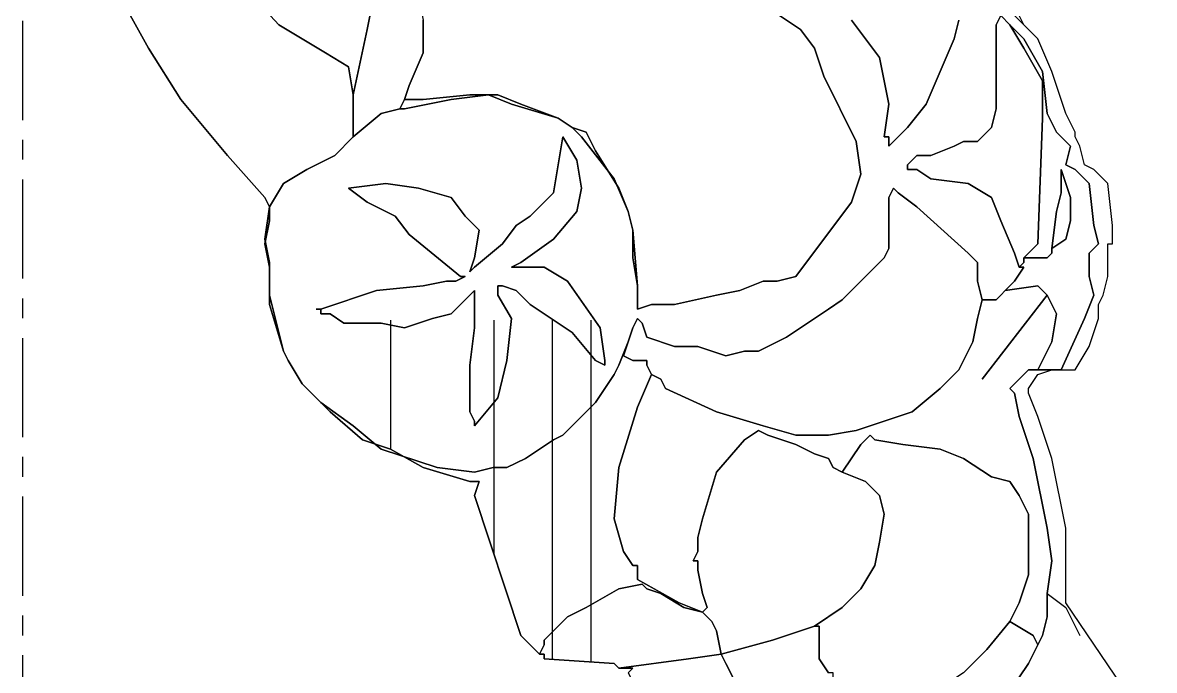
# Model space of a CAD drawing. Header units: millimetres. Extents: x 0 to 13338, y 0 to 11580.
# Drawn here: x 9434.8 to 9507.3, y 981.4 to 1022.9 of the extents above; entities that cross this region are included whole.
import ezdxf

# ---------------------------------------------------------------- set-up
doc = ezdxf.new("R2010")
doc.units = ezdxf.units.MM
doc.linetypes.add('CENTER', pattern=[50.8, 31.75, -6.35, 6.35, -6.35])
doc.layers.add('axes', color=40, linetype='CENTER')
doc.layers.add('dwgmodels.com', color=250, linetype='Continuous')

# ---------------------------------------------------------------- blocks, each defined once
blk = doc.blocks.new('Public Light 12_side_dwgmodels.com')
at = {"color": 0}
for p, q in [((6.568, 313.18), (8.061, 310.493)), ((8.061, 310.493), (10.151, 307.209)), ((10.151, 307.209), (13.136, 303.626)), ((13.136, 303.626), (15.525, 300.939)), ((15.525, 300.939), (15.823, 300.342)), ((15.823, 300.342), (15.823, 299.446)), ((15.823, 299.446), (15.525, 297.954)), ((15.525, 297.954), (15.823, 296.461)), ((15.823, 296.461), (15.823, 294.073)), ((15.823, 294.073), (16.719, 291.087)), ((16.719, 291.087), (17.017, 290.49)), ((17.017, 290.49), (17.913, 288.997)), ((17.913, 288.997), (19.704, 287.206)), ((19.704, 287.206), (21.794, 285.415)), ((21.794, 285.415), (23.586, 284.817)), ((23.586, 284.817), (25.675, 283.623)), ((25.675, 283.623), (28.661, 282.728)), ((28.661, 282.728), (29.258, 282.728)), ((29.258, 282.728), (28.959, 281.832)), ((28.959, 281.832), (31.945, 272.875)), ((65.681, 275.562), (66.875, 274.667)), ((65.681, 275.264), (65.681, 275.562)), ((65.681, 275.562), (66.875, 274.667)), ((65.681, 274.07), (65.681, 275.264)), ((72.548, 266.606), (66.875, 274.965)), ((66.875, 274.667), (67.771, 272.875)), ((66.875, 274.667), (67.771, 272.875)), ((65.383, 272.875), (65.681, 274.07)), ((31.945, 272.875), (33.139, 271.681)), ((65.084, 272.278), (65.383, 272.875)), ((64.487, 271.084), (65.084, 272.278)), ((33.139, 271.681), (33.438, 271.681)), ((33.438, 271.681), (33.438, 271.383)), ((33.438, 271.383), (37.916, 271.084)), ((37.916, 271.084), (38.215, 270.786)), ((38.215, 270.786), (39.11, 270.786)), ((39.11, 270.786), (38.812, 270.487)), ((63.293, 269.293), (64.487, 271.084))]:
    blk.add_line(p, q, dxfattribs=at)
for points in [[(22.391, 313.18), (22.093, 311.687), (21.197, 307.507), (20.899, 309.299), (19.406, 310.194), (16.42, 311.986), (13.136, 315.568)], [(13.136, 315.568), (16.42, 311.986), (19.406, 310.194), (20.899, 309.299), (21.197, 307.507), (21.197, 304.82), (20.003, 303.626), (18.212, 302.731), (16.719, 301.835), (15.823, 300.342), (15.525, 300.939), (13.136, 303.626), (10.151, 307.209), (8.061, 310.493), (6.568, 313.18)], [(21.197, 307.507), (20.899, 309.299), (19.406, 310.194), (16.42, 311.986), (13.136, 315.568), (9.554, 319.449), (9.255, 320.644), (8.658, 321.539), (7.464, 323.331), (5.374, 327.51), (5.075, 330.197), (4.777, 331.69)], [(1.791, 330.496), (1.791, 330.197), (2.687, 326.017), (3.284, 323.928), (3.583, 321.539), (5.075, 317.36), (6.568, 313.18), (8.061, 310.493), (10.151, 307.209), (13.136, 303.626), (15.525, 300.939), (15.823, 300.342)], [(64.188, 311.986), (63.89, 312.583), (63.591, 312.881), (64.188, 313.478), (64.188, 314.075), (64.188, 314.374), (64.487, 314.374), (65.084, 315.27), (65.383, 316.464), (65.98, 317.36), (66.577, 320.644), (67.174, 324.525), (67.771, 328.107)], [(60.009, 312.284), (59.71, 311.09), (57.919, 306.91), (56.725, 305.417), (55.53, 304.223), (55.53, 304.522), (55.53, 304.82), (55.232, 304.82), (55.53, 306.91), (54.933, 309.896), (53.142, 312.284)], [(48.067, 312.881), (49.858, 311.687), (50.754, 310.493), (51.351, 308.702), (53.441, 304.522), (53.739, 302.432), (53.142, 300.641), (49.559, 295.864), (48.365, 295.565), (47.47, 295.565), (45.977, 294.968), (44.484, 294.67), (41.797, 294.073), (40.304, 294.073), (39.409, 293.774), (39.409, 295.267), (39.11, 298.849), (38.812, 300.044), (38.215, 301.536), (36.722, 303.925), (36.125, 305.119), (35.229, 305.417), (34.333, 306.015), (31.945, 306.91), (30.452, 307.507), (28.661, 307.507), (25.675, 307.209), (25.078, 307.209), (24.481, 307.209), (24.78, 308.104), (25.675, 310.194), (25.675, 312.284)], [(22.093, 314.075), (21.197, 317.36), (20.003, 319.748), (21.197, 319.748), (22.093, 318.852), (23.287, 317.658), (24.481, 315.867), (25.078, 314.673), (25.078, 314.374), (25.377, 313.777), (25.675, 312.284), (25.675, 310.194), (24.78, 308.104), (24.481, 307.209), (24.183, 306.612), (22.988, 306.313), (21.197, 304.82), (21.197, 307.507), (22.093, 311.687), (22.391, 313.18), (22.093, 314.075), (22.093, 314.075)], [(20.003, 319.748), (21.197, 317.36), (22.093, 314.075), (22.391, 313.18), (22.093, 311.687), (21.197, 307.507)], [(62.696, 312.583), (62.397, 311.986), (62.397, 306.612), (62.099, 305.417), (61.203, 304.522), (60.606, 304.522), (60.307, 304.522), (59.71, 304.223), (58.217, 303.626), (57.322, 303.626), (56.725, 303.029), (56.725, 302.731), (57.322, 302.731), (58.217, 302.133), (60.606, 301.835), (62.099, 300.939), (62.696, 299.446), (63.591, 297.357), (63.89, 296.461), (64.188, 296.461), (63.591, 295.565), (63.293, 295.267), (62.994, 294.968), (62.696, 294.67), (62.397, 294.371), (61.8, 294.371), (61.501, 294.371), (61.203, 295.565), (61.203, 296.76), (60.606, 297.357), (57.322, 300.342), (56.128, 301.238), (55.829, 301.536), (55.53, 300.939), (55.53, 298.551), (55.53, 297.655), (55.232, 297.058), (54.933, 296.76), (54.336, 296.162), (53.142, 294.968), (52.545, 294.371), (51.649, 293.774), (48.962, 291.983), (47.171, 291.087), (46.275, 291.087), (45.081, 290.789), (43.29, 291.386), (41.797, 291.386), (40.006, 291.983), (39.707, 292.878), (39.409, 293.177), (39.11, 292.58), (38.812, 291.684), (38.215, 290.191), (37.916, 289.594), (37.319, 288.699), (36.722, 287.803), (36.423, 287.504), (35.826, 286.907), (34.632, 285.713), (34.035, 285.415), (33.139, 284.817), (32.243, 284.22), (31.049, 283.623), (30.154, 283.623), (28.959, 283.325), (26.571, 283.623), (22.988, 284.817), (21.197, 286.31), (19.107, 287.803), (17.913, 288.997), (17.017, 290.49), (16.719, 291.087), (15.823, 294.67), (15.823, 296.76), (15.525, 298.252), (15.823, 300.342), (16.719, 301.835), (18.212, 302.731), (20.003, 303.626), (21.197, 304.82), (22.988, 306.313), (24.183, 306.612), (24.481, 306.612), (27.467, 307.209), (29.855, 307.507), (31.348, 306.91), (34.333, 306.015), (35.229, 305.417), (35.826, 304.82), (37.916, 302.133), (38.812, 300.044), (39.11, 298.849), (39.11, 297.058), (39.409, 295.267), (39.409, 293.774), (40.304, 294.073), (41.797, 294.073), (44.484, 294.67), (45.977, 294.968), (47.47, 295.565), (48.365, 295.565), (49.559, 295.864), (53.142, 300.641), (53.739, 302.432), (53.441, 304.522), (51.351, 308.702), (50.754, 310.493), (49.858, 311.687), (48.067, 312.881)], [(53.142, 312.284), (54.933, 309.896), (55.53, 306.91), (55.232, 304.82), (55.53, 304.82), (55.53, 304.522), (55.53, 304.223), (56.725, 305.417), (57.919, 306.91), (59.71, 311.09), (60.009, 312.284)], [(60.009, 312.284), (59.71, 311.09), (57.919, 306.91), (56.725, 305.417), (55.53, 304.223), (55.53, 304.522), (55.53, 304.82), (55.232, 304.82), (55.53, 306.91), (54.933, 309.896), (53.142, 312.284)], [(48.067, 312.881), (49.858, 311.687), (50.754, 310.493), (51.351, 308.702), (53.441, 304.522), (53.739, 302.432), (53.142, 300.641), (49.559, 295.864), (48.365, 295.565), (47.47, 295.565), (45.977, 294.968), (44.484, 294.67), (41.797, 294.073), (40.304, 294.073), (39.409, 293.774), (39.409, 295.267)], [(25.675, 312.284), (25.675, 310.194), (24.78, 308.104), (24.481, 307.209)], [(62.397, 311.986), (62.696, 312.583)], [(62.696, 312.583), (63.293, 311.986), (64.188, 310.493), (65.383, 308.403), (65.383, 306.015), (65.084, 297.954), (64.487, 297.357), (64.188, 297.058), (64.188, 296.76), (63.89, 296.461), (63.591, 297.357), (62.696, 299.446), (62.099, 300.939), (60.606, 301.835), (58.217, 302.133), (57.322, 302.731), (56.725, 302.731), (56.725, 303.029), (57.322, 303.626), (58.217, 303.626), (59.71, 304.223), (60.307, 304.522), (60.606, 304.522), (61.203, 304.522), (62.099, 305.417), (62.397, 306.612), (62.397, 311.986), (62.397, 311.986)], [(63.89, 296.461), (63.591, 297.357), (62.696, 299.446), (62.099, 300.939), (60.606, 301.835), (58.217, 302.133), (57.322, 302.731), (56.725, 302.731), (56.725, 303.029), (57.322, 303.626), (58.217, 303.626), (59.71, 304.223), (60.307, 304.522), (60.606, 304.522), (61.203, 304.522), (62.099, 305.417), (62.397, 306.612), (62.397, 311.986), (62.696, 312.583), (62.397, 312.583)], [(63.293, 311.986), (62.696, 312.583)], [(63.293, 311.986), (64.188, 311.09), (65.383, 309), (65.681, 306.313), (66.278, 305.119), (67.174, 304.223), (66.875, 303.029), (67.472, 302.731), (68.368, 301.835), (68.667, 299.148), (68.965, 297.954), (68.368, 297.357), (68.368, 295.864), (68.667, 294.67), (68.07, 293.177), (66.577, 289.893), (66.278, 289.893), (65.084, 289.893), (65.98, 291.684), (66.278, 293.475), (65.681, 294.67), (65.084, 295.267), (62.994, 294.968), (63.293, 295.267), (63.591, 295.565), (64.188, 296.461), (63.89, 296.461), (64.188, 296.76), (64.188, 297.058), (65.681, 297.058), (65.98, 297.357), (65.98, 297.655), (66.875, 298.252), (67.174, 299.446), (67.174, 300.939), (66.577, 302.731), (66.577, 301.835), (66.577, 301.238), (66.278, 300.044), (65.98, 297.655), (65.98, 297.357), (65.681, 297.058), (64.188, 297.058), (64.487, 297.357), (65.084, 297.954), (65.383, 306.015), (65.383, 308.403), (64.188, 310.493), (63.293, 311.986), (63.293, 311.986)], [(64.188, 297.058), (64.487, 297.357), (65.084, 297.954), (65.383, 306.015), (65.383, 308.403), (64.188, 310.493), (63.293, 311.986)], [(65.084, 289.893), (66.278, 289.893), (66.577, 289.893), (68.07, 293.177), (68.667, 294.67), (68.368, 295.864), (68.368, 297.357), (68.965, 297.954), (68.667, 299.148), (68.368, 301.835), (67.472, 302.731), (66.875, 303.029), (67.174, 304.223), (66.278, 305.119), (65.681, 306.313), (65.383, 309), (64.188, 311.09), (63.293, 311.986)], [(64.188, 311.986), (63.591, 312.583)], [(66.278, 289.893), (66.875, 289.893), (67.472, 289.893), (68.368, 291.386), (68.965, 293.177), (68.965, 294.073), (69.264, 294.67), (69.562, 295.864), (69.562, 297.357), (69.562, 297.655), (69.562, 297.954), (69.861, 297.954), (69.861, 299.148), (69.562, 301.835), (68.667, 302.731), (68.07, 303.029), (67.771, 304.223), (67.472, 304.82), (67.472, 305.119), (66.875, 306.313), (65.98, 309), (65.084, 311.09), (64.188, 311.986)], [(21.197, 304.82), (21.197, 307.507)], [(34.333, 306.015), (31.348, 306.91), (29.855, 307.507), (27.467, 307.209), (24.481, 306.612), (24.183, 306.612)], [(31.945, 306.91), (34.333, 306.015), (31.348, 306.91), (29.855, 307.507), (27.467, 307.209), (24.481, 306.612), (24.183, 306.612), (24.481, 307.209), (25.078, 307.209), (25.675, 307.209), (28.661, 307.507), (30.452, 307.507), (31.945, 306.91), (31.945, 306.91)], [(24.481, 307.209), (24.183, 306.612)], [(24.481, 307.209), (25.078, 307.209), (25.675, 307.209), (28.661, 307.507), (30.452, 307.507), (31.945, 306.91), (34.333, 306.015)], [(24.183, 306.612), (22.988, 306.313), (21.197, 304.82)], [(34.333, 306.015), (35.229, 305.417)], [(21.197, 304.82), (20.003, 303.626), (18.212, 302.731), (16.719, 301.835), (15.823, 300.342)], [(20.899, 301.536), (23.287, 301.835), (25.377, 301.536), (27.467, 300.939), (28.362, 299.745), (29.258, 298.849), (28.959, 297.058), (28.661, 296.162), (28.959, 296.461), (30.751, 297.954), (31.646, 299.148), (32.542, 299.745), (34.035, 301.238), (34.333, 303.029), (34.632, 304.82), (35.528, 303.328), (35.826, 301.536), (35.528, 300.044), (34.035, 298.252), (31.945, 296.76), (31.348, 296.461), (33.438, 296.461), (34.93, 295.565), (37.02, 292.58), (37.319, 290.49), (37.319, 290.191), (36.722, 290.49), (35.229, 292.281), (32.542, 294.073), (31.646, 294.968), (30.751, 295.267), (30.452, 295.267), (30.452, 294.67), (31.348, 293.177), (31.049, 290.49), (30.452, 288.102), (28.959, 286.31), (28.959, 286.609), (28.661, 287.206), (28.661, 288.699), (28.661, 290.191), (28.959, 292.58), (28.959, 294.073), (28.959, 294.968), (28.661, 294.67), (27.467, 293.475), (26.272, 293.177), (24.481, 292.58), (22.988, 292.878), (20.6, 292.878), (19.704, 293.475), (19.107, 293.475), (19.107, 293.774), (18.809, 293.774), (19.107, 293.774), (22.69, 294.968), (25.675, 295.267), (27.168, 295.565), (27.765, 295.565), (28.362, 295.864), (28.064, 295.864), (24.78, 298.551), (23.884, 299.745), (22.093, 300.641), (20.899, 301.536)], [(22.093, 300.641), (20.899, 301.536), (23.287, 301.835), (25.377, 301.536), (27.467, 300.939), (28.362, 299.745), (29.258, 298.849), (28.959, 297.058), (28.661, 296.162), (28.959, 296.461), (30.751, 297.954), (31.646, 299.148), (32.542, 299.745), (34.035, 301.238), (34.333, 303.029), (34.632, 304.82), (35.528, 303.328), (35.826, 301.536), (35.528, 300.044), (34.035, 298.252), (31.945, 296.76), (31.348, 296.461), (33.438, 296.461), (34.93, 295.565), (37.02, 292.58), (37.319, 290.49), (37.319, 290.191), (36.722, 290.49), (35.229, 292.281), (32.542, 294.073), (31.646, 294.968), (30.751, 295.267), (30.452, 295.267), (30.452, 294.67), (31.348, 293.177), (31.049, 290.49), (30.452, 288.102), (28.959, 286.31), (28.959, 286.609), (28.661, 287.206), (28.661, 288.699), (28.661, 290.191), (28.959, 292.58), (28.959, 294.073), (28.959, 294.968), (28.661, 294.67), (27.467, 293.475), (26.272, 293.177), (24.481, 292.58), (22.988, 292.878), (20.6, 292.878), (19.704, 293.475), (19.107, 293.475), (19.107, 293.774), (18.809, 293.774), (19.107, 293.774), (22.69, 294.968), (25.675, 295.267), (27.168, 295.565), (27.765, 295.565), (28.362, 295.864), (28.064, 295.864), (24.78, 298.551), (23.884, 299.745), (22.093, 300.641), (22.093, 300.641)], [(20.899, 301.536), (22.093, 300.641), (23.884, 299.745), (24.78, 298.551), (28.064, 295.864), (28.362, 295.864), (27.765, 295.565), (27.168, 295.565), (25.675, 295.267), (22.69, 294.968), (19.107, 293.774), (18.809, 293.774), (19.107, 293.774), (19.107, 293.475), (19.704, 293.475), (20.6, 292.878), (22.988, 292.878), (24.481, 292.58), (26.272, 293.177), (27.467, 293.475), (28.661, 294.67), (28.959, 294.968), (28.959, 294.073), (28.959, 292.58), (28.661, 290.191), (28.661, 288.699), (28.661, 287.206), (28.959, 286.609), (28.959, 286.31), (30.452, 288.102), (31.049, 290.49), (31.348, 293.177), (30.452, 294.67), (30.452, 295.267), (30.751, 295.267), (31.646, 294.968), (32.542, 294.073), (35.229, 292.281), (36.722, 290.49), (37.319, 290.191), (37.319, 290.49), (37.02, 292.58), (34.93, 295.565), (33.438, 296.461), (31.348, 296.461), (31.945, 296.76), (34.035, 298.252), (35.528, 300.044), (35.826, 301.536), (35.528, 303.328), (34.632, 304.82), (34.333, 303.029), (34.035, 301.238), (32.542, 299.745), (31.646, 299.148), (30.751, 297.954), (28.959, 296.461), (28.661, 296.162), (28.959, 297.058), (29.258, 298.849), (28.362, 299.745), (27.467, 300.939), (25.377, 301.536), (23.287, 301.835), (20.899, 301.536), (20.899, 301.536)], [(35.229, 305.417), (36.125, 305.119), (36.722, 303.925), (38.215, 301.536), (38.812, 300.044)], [(38.812, 300.044), (37.916, 302.133), (35.826, 304.82), (35.229, 305.417)], [(35.826, 304.82), (35.229, 305.417), (36.125, 305.119), (36.722, 303.925), (38.215, 301.536), (38.812, 300.044), (37.916, 302.133), (35.826, 304.82), (35.826, 304.82)], [(65.98, 297.655), (66.875, 298.252), (67.174, 299.446), (67.174, 300.939), (66.577, 302.731), (66.577, 301.835), (66.577, 301.238), (66.278, 300.044), (65.98, 297.655)], [(66.577, 302.731), (67.174, 300.939), (67.174, 299.446), (66.875, 298.252), (65.98, 297.655), (66.278, 300.044), (66.577, 301.238), (66.577, 301.835), (66.577, 302.731), (66.577, 302.731)], [(38.812, 291.684), (39.11, 292.58), (39.409, 293.177), (39.707, 292.878), (40.006, 291.983), (41.797, 291.386), (43.29, 291.386), (45.081, 290.789), (46.275, 291.087), (47.171, 291.087), (48.962, 291.983), (51.649, 293.774), (52.545, 294.371), (53.142, 294.968), (54.336, 296.162), (54.933, 296.76), (55.232, 297.058), (55.53, 297.655), (55.53, 298.551), (55.53, 300.939), (55.829, 301.536), (56.128, 301.238), (57.322, 300.342), (60.606, 297.357), (61.203, 296.76), (61.203, 295.565), (61.501, 294.371), (61.203, 293.177), (60.904, 291.684), (60.009, 289.893), (58.815, 288.699), (57.023, 287.206), (53.441, 286.012), (51.649, 285.713), (49.559, 285.713), (47.47, 286.31), (44.484, 287.206), (41.2, 288.699), (40.901, 289.296), (40.304, 289.594), (40.006, 290.191), (40.006, 290.49), (39.707, 290.49), (39.11, 290.49), (38.513, 290.789), (38.812, 291.684), (38.812, 291.684)], [(38.812, 291.684), (39.11, 292.58), (39.409, 293.177), (39.707, 292.878), (40.006, 291.983), (41.797, 291.386), (43.29, 291.386), (45.081, 290.789), (46.275, 291.087), (47.171, 291.087), (48.962, 291.983), (51.649, 293.774), (52.545, 294.371), (53.142, 294.968), (54.336, 296.162), (54.933, 296.76), (55.232, 297.058), (55.53, 297.655), (55.53, 298.551), (55.53, 300.939), (55.829, 301.536), (56.128, 301.238), (57.322, 300.342), (60.606, 297.357), (61.203, 296.76), (61.203, 295.565), (61.501, 294.371)], [(15.823, 300.342), (15.823, 299.446), (15.525, 297.954), (15.823, 296.461), (15.823, 294.073), (16.719, 291.087)], [(15.823, 300.342), (15.525, 298.252), (15.823, 296.76), (15.823, 294.67), (16.719, 291.087)], [(15.823, 294.67), (16.719, 291.087), (15.823, 294.073), (15.823, 296.461), (15.525, 297.954), (15.823, 299.446), (15.823, 300.342), (15.525, 298.252), (15.823, 296.76), (15.823, 294.67), (15.823, 294.67)], [(38.812, 300.044), (39.11, 298.849)], [(39.11, 298.849), (39.409, 295.267)], [(39.409, 295.267), (39.11, 297.058), (39.11, 298.849)], [(39.11, 297.058), (39.11, 298.849), (39.409, 295.267), (39.11, 297.058), (39.11, 297.058)], [(65.98, 297.655), (65.98, 297.357), (65.681, 297.058), (64.188, 297.058)], [(63.89, 296.461), (64.188, 296.76), (64.188, 297.058)], [(63.293, 295.267), (63.591, 295.565), (64.188, 296.461), (63.89, 296.461)], [(40.304, 289.594), (40.901, 289.296), (41.2, 288.699), (44.484, 287.206), (47.47, 286.31), (49.559, 285.713), (51.649, 285.713), (53.441, 286.012), (57.023, 287.206), (58.815, 288.699), (60.009, 289.893), (60.904, 291.684), (61.203, 293.177), (61.501, 294.371), (61.8, 294.371), (62.397, 294.371), (62.696, 294.67), (62.994, 294.968), (65.084, 295.267), (65.681, 294.67), (61.501, 289.296), (65.681, 294.67), (66.278, 293.475), (65.98, 291.684), (65.084, 289.893), (64.487, 289.893), (64.188, 289.594), (63.293, 288.699), (63.591, 288.4), (63.89, 286.907), (64.786, 284.22), (65.681, 279.742), (65.98, 277.652), (65.681, 275.562), (65.681, 275.264), (65.681, 274.07), (65.383, 272.875), (65.084, 272.278), (64.786, 272.875), (63.293, 273.771), (63.89, 274.965), (64.487, 276.757), (64.487, 278.846), (64.487, 280.638), (63.89, 281.832), (63.293, 282.728), (62.099, 283.026), (60.307, 284.22), (58.815, 284.817), (56.426, 285.116), (54.635, 285.415), (54.336, 285.713), (53.739, 285.116), (52.545, 283.325), (51.948, 283.623), (51.649, 284.22), (50.754, 284.519), (49.559, 285.116), (47.768, 285.713), (47.171, 286.012), (46.275, 285.415), (44.484, 283.325), (43.588, 280.339), (43.29, 279.145), (43.29, 278.548), (43.29, 278.249), (42.991, 277.652), (43.29, 277.652), (43.29, 277.055), (43.588, 275.562), (43.887, 274.667), (43.588, 274.368), (42.096, 274.965), (39.409, 276.458), (39.409, 277.055), (39.409, 277.354), (39.11, 277.354), (38.513, 278.249), (37.916, 280.339), (38.215, 283.623), (39.409, 287.504), (40.304, 289.594), (40.304, 289.594)], [(61.501, 294.371), (61.8, 294.371), (62.397, 294.371), (62.696, 294.67), (62.994, 294.968)], [(65.681, 294.67), (61.501, 289.296)], [(62.994, 294.968), (65.084, 295.267), (65.681, 294.67)], [(62.994, 294.968), (63.293, 295.267)], [(62.994, 294.968), (63.293, 295.267)], [(62.994, 294.968), (63.293, 295.267), (62.994, 294.968), (62.994, 294.968)], [(65.681, 294.67), (66.278, 293.475), (65.98, 291.684), (65.084, 289.893)], [(40.304, 289.594), (40.901, 289.296), (41.2, 288.699), (44.484, 287.206), (47.47, 286.31), (49.559, 285.713), (51.649, 285.713), (53.441, 286.012), (57.023, 287.206), (58.815, 288.699), (60.009, 289.893), (60.904, 291.684), (61.203, 293.177), (61.501, 294.371)], [(16.144, 293.004), (16.144, 293.08)], [(23.6, 284.809), (23.6, 293.08)], [(30.228, 278.026), (30.228, 293.08)], [(33.956, 271.348), (33.956, 293.08)], [(36.442, 271.182), (36.442, 293.08)], [(17.913, 288.997), (19.107, 287.803), (21.197, 286.31), (22.988, 284.817), (26.571, 283.623), (28.959, 283.325), (30.154, 283.623), (31.049, 283.623), (32.243, 284.22), (33.139, 284.817), (34.035, 285.415), (34.632, 285.713), (35.826, 286.907), (36.423, 287.504), (36.722, 287.803), (37.319, 288.699), (37.916, 289.594), (38.215, 290.191), (38.812, 291.684)], [(17.913, 288.997), (19.107, 287.803), (21.197, 286.31), (22.988, 284.817), (26.571, 283.623), (28.959, 283.325), (30.154, 283.623), (31.049, 283.623), (32.243, 284.22), (33.139, 284.817), (34.035, 285.415), (34.632, 285.713), (35.826, 286.907), (36.423, 287.504), (36.722, 287.803), (37.319, 288.699), (37.916, 289.594), (38.215, 290.191), (38.812, 291.684), (38.513, 290.789), (39.11, 290.49), (39.707, 290.49), (40.006, 290.49), (40.006, 290.191), (40.304, 289.594), (39.409, 287.504), (38.215, 283.623), (37.916, 280.339), (38.513, 278.249), (39.11, 277.354), (39.409, 277.354), (39.409, 277.055), (39.409, 276.458), (42.096, 274.965), (43.588, 274.368), (42.394, 274.667), (40.901, 275.562), (40.006, 275.861), (39.707, 276.16), (38.215, 275.861), (36.125, 274.667), (34.93, 274.07), (34.632, 273.771), (34.035, 273.174), (33.438, 272.577), (33.438, 272.278), (33.139, 271.681), (31.945, 272.875), (28.959, 281.832), (29.258, 282.728), (28.661, 282.728), (25.675, 283.623), (23.586, 284.817), (21.794, 285.415), (19.704, 287.206), (17.913, 288.997), (17.913, 288.997)], [(38.812, 291.684), (38.513, 290.789), (39.11, 290.49), (39.707, 290.49), (40.006, 290.49), (40.006, 290.191), (40.304, 289.594)], [(16.719, 291.087), (17.017, 290.49), (17.913, 288.997)], [(43.588, 274.368), (42.096, 274.965), (39.409, 276.458), (39.409, 277.055), (39.409, 277.354), (39.11, 277.354), (38.513, 278.249), (37.916, 280.339), (38.215, 283.623), (39.409, 287.504), (40.304, 289.594)], [(65.681, 275.562), (65.98, 277.652), (65.681, 279.742), (64.786, 284.22), (63.89, 286.907), (63.591, 288.4), (63.293, 288.699), (64.188, 289.594), (64.487, 289.893), (65.084, 289.893)], [(66.875, 274.965), (66.875, 275.264), (66.875, 277.055), (66.875, 279.742), (65.98, 284.22), (65.084, 286.907), (64.487, 288.4), (64.487, 288.699), (65.084, 289.594), (65.98, 289.893), (66.278, 289.893)], [(17.913, 288.997), (19.704, 287.206), (21.794, 285.415), (23.586, 284.817), (25.675, 283.623), (28.661, 282.728), (29.258, 282.728), (28.959, 281.832), (31.945, 272.875), (33.139, 271.681)], [(52.545, 283.325), (51.948, 283.623), (51.649, 284.22), (50.754, 284.519), (49.559, 285.116), (47.768, 285.713), (47.171, 286.012), (46.275, 285.415), (44.484, 283.325), (43.588, 280.339), (43.29, 279.145), (43.29, 278.548), (43.29, 278.249), (42.991, 277.652), (43.29, 277.652), (43.29, 277.055), (43.588, 275.562), (43.887, 274.667), (43.588, 274.368)], [(42.991, 277.652), (43.29, 278.249), (43.29, 278.548), (43.29, 279.145), (43.588, 280.339), (44.484, 283.325), (46.275, 285.415), (47.171, 286.012), (47.768, 285.713), (49.559, 285.116), (50.754, 284.519), (51.649, 284.22), (51.948, 283.623), (52.545, 283.325), (54.038, 282.728), (54.933, 281.832), (55.232, 280.638), (54.933, 278.846), (54.635, 277.354), (53.739, 275.861), (52.545, 274.667), (50.754, 273.473), (48.067, 272.577), (44.783, 271.681), (44.484, 273.174), (44.186, 273.771), (43.588, 274.368), (43.887, 274.667), (43.588, 275.562), (43.29, 277.055), (43.29, 277.652), (42.991, 277.652), (42.991, 277.652)], [(62.099, 283.026), (63.293, 282.728), (63.89, 281.832), (64.487, 280.638), (64.487, 278.846), (64.487, 276.757), (63.89, 274.965), (63.293, 273.771), (61.8, 271.98), (61.203, 271.383), (60.904, 271.084), (60.307, 270.487)], [(51.649, 270.487), (51.052, 271.383), (51.052, 272.577), (51.052, 273.174), (51.052, 273.473), (50.754, 273.473), (52.545, 274.667), (53.739, 275.861), (54.635, 277.354), (54.933, 278.846), (55.232, 280.638), (54.933, 281.832), (54.038, 282.728), (52.545, 283.325), (53.739, 285.116), (54.336, 285.713), (54.635, 285.415), (56.426, 285.116), (58.815, 284.817), (60.307, 284.22), (62.099, 283.026), (62.099, 283.026)], [(52.545, 283.325), (53.739, 285.116), (54.336, 285.713), (54.635, 285.415), (56.426, 285.116), (58.815, 284.817), (60.307, 284.22), (62.099, 283.026), (63.293, 282.728), (63.89, 281.832), (64.487, 280.638), (64.487, 278.846), (64.487, 276.757), (63.89, 274.965), (63.293, 273.771)], [(50.754, 273.473), (52.545, 274.667), (53.739, 275.861), (54.635, 277.354), (54.933, 278.846), (55.232, 280.638), (54.933, 281.832), (54.038, 282.728), (52.545, 283.325)], [(38.215, 275.861), (39.707, 276.16), (40.006, 275.861), (40.901, 275.562), (42.394, 274.667), (43.588, 274.368), (44.186, 273.771), (44.484, 273.174), (44.783, 271.681), (42.693, 271.383), (38.215, 270.786), (37.916, 271.084), (33.438, 271.383), (33.438, 271.681), (33.139, 271.681), (33.438, 272.278), (33.438, 272.577), (34.035, 273.174), (34.632, 273.771), (34.93, 274.07), (36.125, 274.667), (38.215, 275.861), (38.215, 275.861)], [(43.588, 274.368), (42.394, 274.667), (40.901, 275.562), (40.006, 275.861), (39.707, 276.16), (38.215, 275.861), (36.125, 274.667), (34.93, 274.07), (34.632, 273.771), (34.035, 273.174), (33.438, 272.577), (33.438, 272.278), (33.139, 271.681)], [(65.084, 272.278), (65.383, 272.875), (65.681, 274.07), (65.681, 275.264), (65.681, 275.562)], [(44.783, 271.681), (44.484, 273.174), (44.186, 273.771), (43.588, 274.368)], [(45.081, 271.084), (44.783, 271.681), (48.067, 272.577), (50.754, 273.473), (51.052, 273.473), (51.052, 273.174), (51.052, 272.577), (51.052, 271.383), (51.649, 270.487)], [(60.307, 270.487), (60.904, 271.084), (61.203, 271.383), (61.8, 271.98), (63.293, 273.771), (64.786, 272.875), (65.084, 272.278), (64.487, 271.084), (63.293, 269.293)], [(46.574, 268.099), (45.081, 271.084), (45.081, 271.084)], [(63.293, 273.771), (61.8, 271.98), (61.203, 271.383), (60.904, 271.084), (60.307, 270.487), (58.516, 269.293), (54.933, 268.696), (53.441, 269.293), (52.843, 269.591), (51.948, 269.591), (51.948, 270.188), (51.948, 270.487), (51.649, 270.487), (51.052, 271.383), (51.052, 272.577), (51.052, 273.174), (51.052, 273.473), (50.754, 273.473)], [(65.084, 272.278), (64.786, 272.875), (63.293, 273.771)], [(44.783, 271.681), (48.067, 272.577), (50.754, 273.473)], [(57.322, 260.038), (57.919, 261.232), (58.217, 262.725), (57.919, 266.307), (58.217, 266.904), (58.217, 267.203), (58.516, 267.8), (58.516, 268.099), (59.113, 268.994), (59.412, 268.696), (60.307, 268.397), (61.203, 267.8), (61.8, 267.8), (62.397, 268.099), (62.994, 268.696), (63.293, 269.293), (64.487, 271.084), (65.084, 272.278)], [(33.139, 271.681), (33.438, 271.681), (33.438, 271.383), (37.916, 271.084), (38.215, 270.786)], [(38.215, 270.786), (42.693, 271.383), (44.783, 271.681)], [(42.693, 271.383), (44.783, 271.681), (45.081, 271.084), (46.574, 268.099)], [(38.812, 270.487), (39.11, 270.786), (38.215, 270.786), (42.693, 271.383), (42.693, 271.383)], [(57.322, 260.038), (56.426, 258.844), (54.933, 258.545), (53.739, 258.844), (53.739, 259.142), (53.441, 259.142), (52.843, 259.142), (52.843, 259.739), (52.246, 260.336), (51.649, 261.232), (50.455, 261.829), (48.664, 264.516), (47.768, 266.307), (46.574, 268.099), (45.081, 271.084), (44.783, 271.681)], [(38.215, 270.786), (39.11, 270.786), (38.812, 270.487), (39.707, 268.696), (41.2, 267.203), (42.693, 264.815), (43.887, 263.62), (44.484, 262.426), (45.081, 261.531), (45.38, 260.933), (47.171, 259.142), (48.664, 257.649), (49.858, 256.455), (50.754, 255.56), (52.843, 254.962), (53.739, 254.962), (54.635, 255.56), (55.232, 256.455), (56.426, 257.948), (57.023, 258.844), (57.322, 259.441), (57.322, 260.038)]]:
    blk.add_lwpolyline(points, dxfattribs=at)
at = {"layer": 'axes', "ltscale": 0.2}
blk.add_line((0, 2283.287), (0, -220.016), dxfattribs=at)

msp = doc.modelspace()

# ---------------------------------------------------------------- block references
at = {"layer": 'dwgmodels.com'}
msp.add_blockref('Public Light 12_side_dwgmodels.com', (9434.768, 710.797), dxfattribs=at)

doc.saveas('drawing.dxf')
